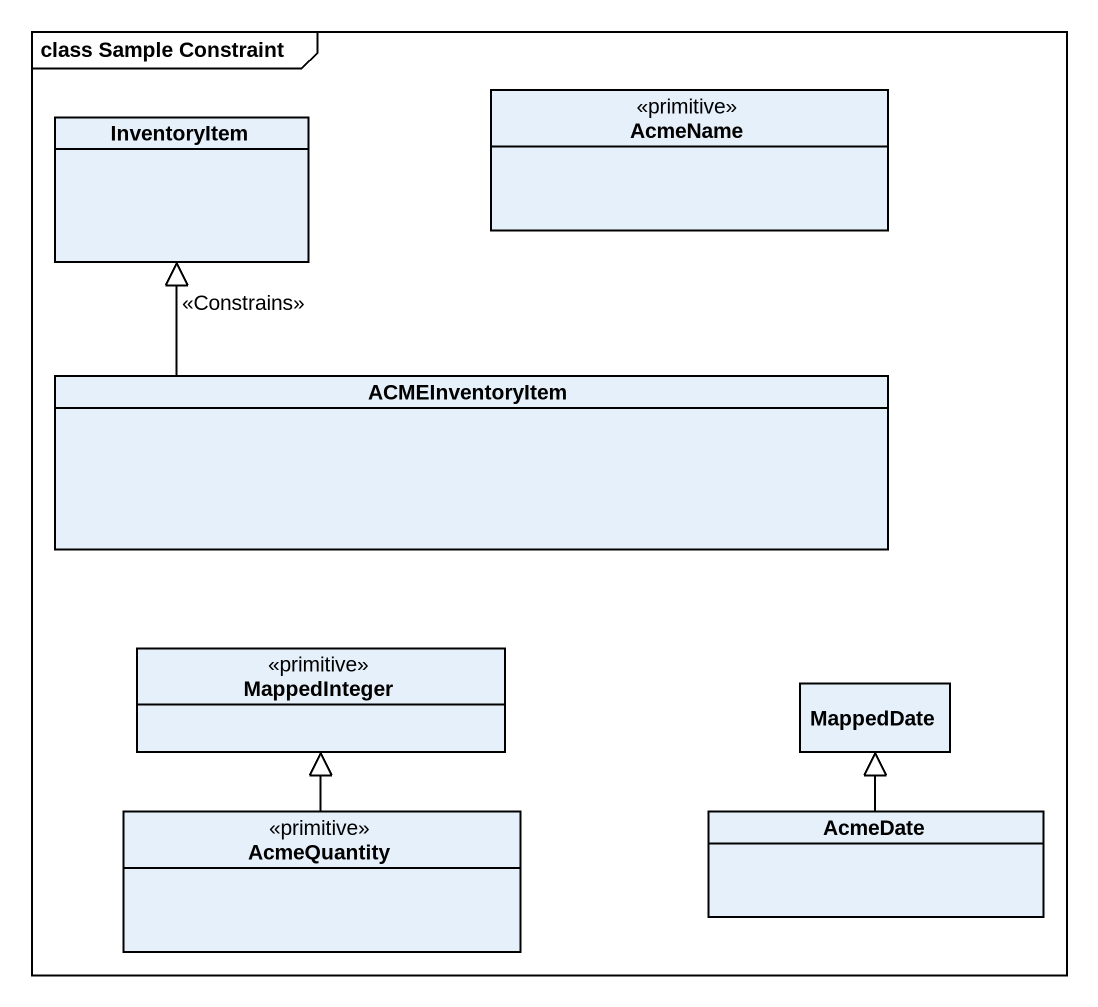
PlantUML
@startuml
mainframe class Sample Constraint
hide circle
hide empty members
class InventoryItem
class AcmeName <<primitive>>
class ACMEInventoryItem
class MappedInteger <<primitive>>
class MappedDate
class AcmeQuantity <<primitive>>
class AcmeDate
ACMEInventoryItem -up-|> InventoryItem : <<Constrains>>
AcmeQuantity -up-|> MappedInteger
AcmeDate -up-|> MappedDate
@enduml
